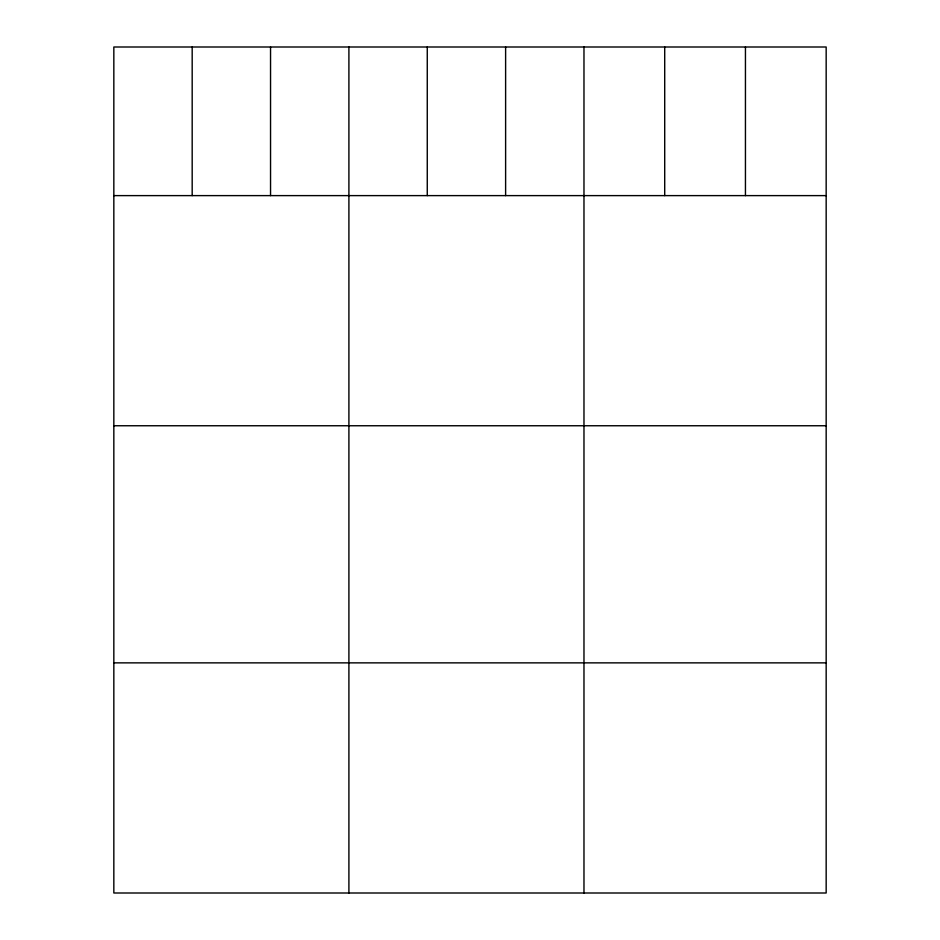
<?xml version="1.0" encoding="UTF-8"?>
<svg xmlns="http://www.w3.org/2000/svg" width="940" height="940" viewBox="0 0 940 940"><rect width="100%" height="100%" fill="white"/><g stroke="black" fill="none" stroke-linecap="round" stroke-linejoin="round"><path stroke-width="1.41" d="M826.166 195.614L826.166 893L113.834 893L113.834 47L826.166 47L826.166 195.614L113.834 195.614M113.834 425.75L826.166 425.75M113.834 662.865L826.166 662.865M745.443 47L745.443 195.614M664.709 47L664.709 195.614M583.975 47L583.975 893M505.614 47L505.614 195.614M427.265 47L427.265 195.614M348.904 47L348.904 893M270.544 47L270.544 195.614M192.183 47L192.183 195.614"/></g></svg>
